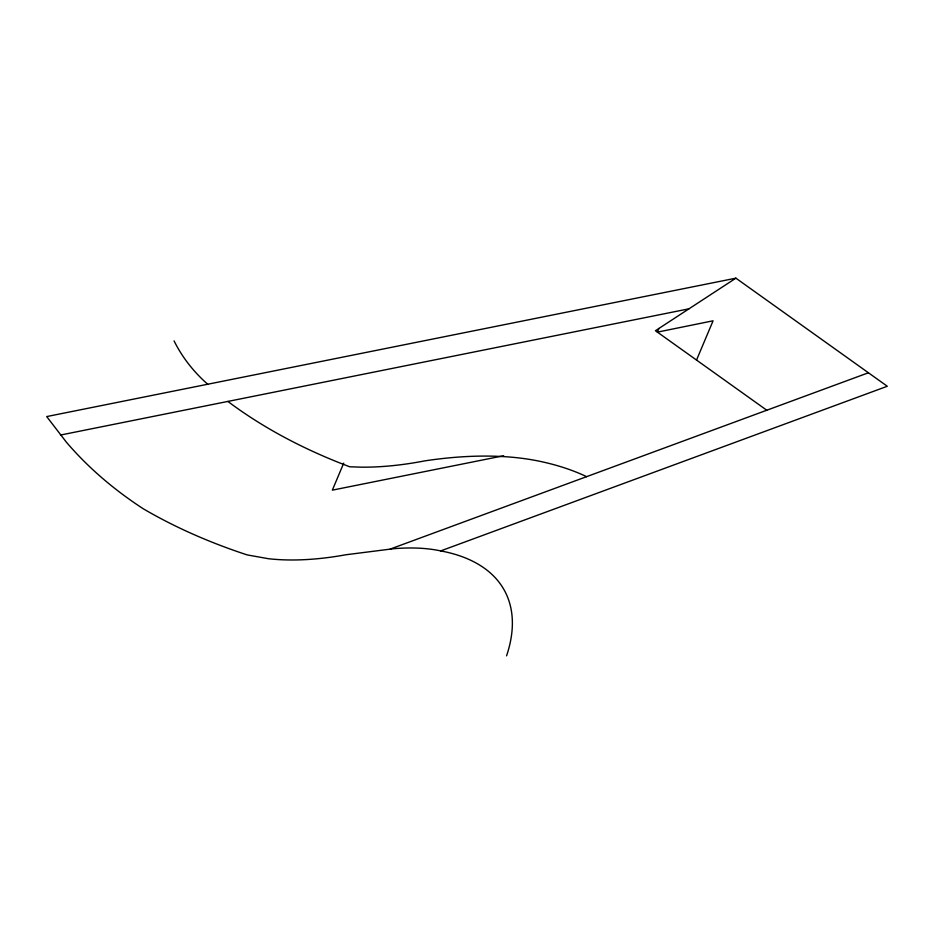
<?xml version="1.0" encoding="UTF-8"?>
<svg xmlns="http://www.w3.org/2000/svg" width="934" height="934" viewBox="0 0 934 934"><rect width="100%" height="100%" fill="white"/><g stroke="black" fill="none" stroke-linecap="round" stroke-linejoin="round"><path stroke-width="1.4" d="M658.925 328.441L657.396 332.13L713.074 320.806L696.53 360.069M343.724 463.136L332.341 490.152L503.636 455.745M735.899 278.169L46.7 416.576L66.396 442.202A1280.888 613.148 -26.1 0 0 143.135 508.691A1316.777 630.333 -26.1 0 0 247.136 554.901L268.478 558.719A243.762 116.692 -26.1 0 0 345.708 554.784L393.051 548.772A184.115 88.135 -26.1 0 1 440.696 550.908L887.3 386.256L735.899 278.169L655.434 330.729L766.791 410.236M390.272 549.052L868.41 372.771M60.488 435.046L688.965 308.827M440.696 550.908L440.755 550.92A245.385 123.241 -28.2 0 1 506.567 655.831M207.722 384.236L205.305 382.099A587.568 281.262 -26.1 0 1 174.063 340.887M227.873 401.422A1353.284 647.799 -26.1 0 0 338.19 462.307L349.678 466.778L361.178 467.163A258.041 123.521 -26.1 0 0 424.666 460.894A341.575 163.508 -26.1 0 1 496.001 456.259L505.329 456.714A341.575 163.508 -26.1 0 1 540.015 461.349A426.873 204.336 -26.1 0 1 586.61 476.667"/></g></svg>
